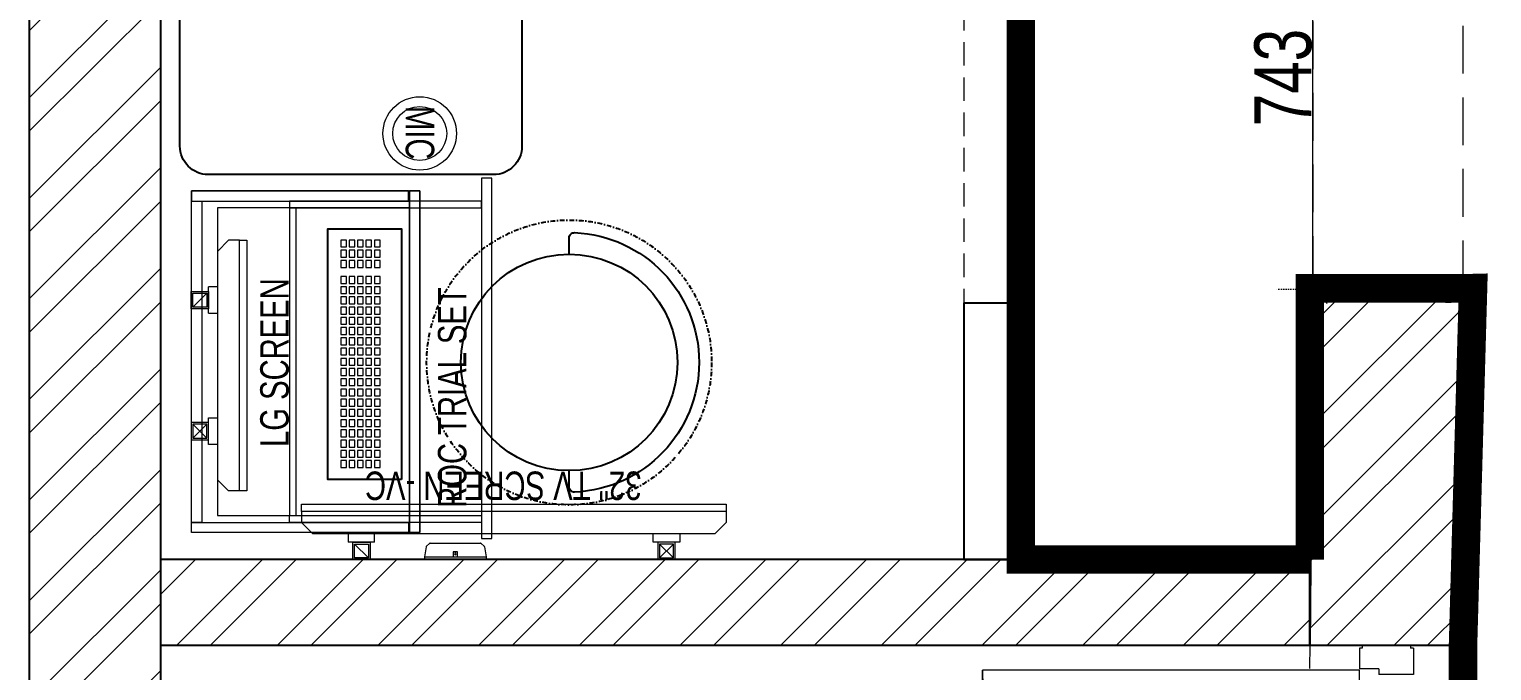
# Model space of a CAD drawing. Header units: feet. Extents: x 9770359 to 9778219, y -6859940 to -6847673.
# Drawn here: x 9770359 to 9772924, y -6850497 to -6849371 of the extents above; entities that cross this region are included whole.
import ezdxf

# ---------------------------------------------------------------- set-up
doc = ezdxf.new("R2010")
doc.units = ezdxf.units.FT
doc.header["$LTSCALE"] = 33
doc.header["$MEASUREMENT"] = 0
doc.header["$PDMODE"] = 3
doc.header["$PDSIZE"] = -1
for name, pattern in [('a_p6_plan_L18$0$HIDDEN', [0.375, 0.25, -0.125]), ('ACAD_ISO03W100', [30, 12, -18]), ('DASHDOT2', [0.5, 0.25, -0.125, 0, -0.125]), ('DOT2', [0.125, 0, -0.125]), ('HIDDEN', [9.525, 6.35, -3.175]), ('HIDDEN2', [4.7625, 3.175, -1.5875])]:
    doc.linetypes.add(name, pattern=pattern)
for name, color, linetype in [('A-WALL', 1, 'Continuous'), ('LAMINATE FINISH', 80, 'Continuous'), ('PDF_Geometry', 7, 'Continuous')]:
    doc.layers.add(name, color=color, linetype=linetype)
for name, color, linetype, lineweight in [('beam', 90, 'Continuous', 9), ('Door', 2, 'Continuous', 13), ('Floor-Unit', 1, 'Continuous', 13), ('LENS-DIM', 252, 'Continuous', 5), ('LENS-DOOR', 34, 'Continuous', 20), ('LENS-FURNITURE', 13, 'Continuous', 9), ('LENS-PARTITION', 21, 'Continuous', 25), ('LENS-TEXT', 31, 'Continuous', 5), ('LENS_CURTAIN', 5, 'a_p6_plan_L18$0$HIDDEN', 9), ('LENS_PARTITION', 21, 'Continuous', 25), ('LK-EQPMT', 3, 'Continuous', 18), ('LK-TILES FINISH', 251, 'Continuous', 5), ('LN-ELEVATION-1', 81, 'Continuous', 25), ('LN-ELEVATION-2', 103, 'Continuous', 20), ('LN-HATCH', 251, 'Continuous', 0), ('TV', 92, 'Continuous', 18)]:
    doc.layers.add(name, color=color, linetype=linetype, lineweight=lineweight)
doc.styles.get("Standard").update_dxf_attribs({"font": 'GILC____.TTF'})
doc.dimstyles.new('100MM', dxfattribs={"dimtxt": 100, "dimasz": 50, "dimexe": 65, "dimexo": 65, "dimtad": 1, "dimdec": 0, "dimtxsty": 'Standard', "dimblk": 'OBLIQUE', "dimcen": 2.5, "dimdle": 65, "dimclrd": 256, "dimclre": 256, "dimclrt": 1, "dimadec": 0, "dimazin": 0, "dimtfac": 1, "dimtdec": 0, "dimtmove": 1, "dimatfit": 3, "dimfxl": 1, "dimlwd": -1, "dimlwe": -1, "dimarcsym": 0})

# ---------------------------------------------------------------- blocks, each defined once
blk = doc.blocks.new('MOROTISED TABLE-TRIAL SET 950x600')
at = {"layer": 'PDF_Geometry', "lineweight": 25}
blk.add_lwpolyline([(415.6, 0), (550, 0, 0.414252), (600, 50), (600, 900, 0.414252), (550, 950), (50, 950, 0.414293), (0, 900), (0, 50, 0.414164), (50, 0), (415.6, 0)], format="xyb", dxfattribs=at)
blk = doc.blocks.new('TRIAL SET ROC')
at = {"layer": 'LENS-DIM', "ltscale": 0.5}
for points in [[(-400.4, -364.3), (-430.4, -364.3)], [(169.6, -364.3), (139.6, -364.3)]]:
    blk.add_lwpolyline(points, dxfattribs=at)
at = {"layer": 'LENS-FURNITURE'}
blk.add_lwpolyline([(-430.4, 18), (169.6, 18), (169.6, -382.3), (-430.4, -382.3)], close=True, dxfattribs=at)
at = {"layer": 'LENS-FURNITURE', "color": 146}
for points in [[(-412.4, -153.6), (-400.4, -153.6), (-400.4, -490.6), (-412.4, -490.6)], [(139.6, -153.6), (-400.4, -153.6), (-400.4, -165.6), (139.6, -165.6)], [(151.6, -153.6), (139.6, -153.6), (139.6, -490.6), (151.6, -490.6)], [(192.1, -490.6), (-440.9, -490.6), (-440.9, -508.6), (192.1, -508.6)]]:
    blk.add_lwpolyline(points, close=True, dxfattribs=at)
at = {"layer": 'LN-ELEVATION-2'}
for points in [[(-430.4, 18), (-412.4, 18), (-412.4, -362.3), (-430.4, -362.3)], [(-412.4, 18), (151.6, 18), (151.6, 0), (-412.4, 0)], [(169.6, 18), (151.6, 18), (151.6, -362.3), (169.6, -362.3)], [(169.6, -364.3), (-430.4, -364.3), (-430.4, -382.3), (169.6, -382.3)], [(169.6, -382.3), (-430.4, -382.3), (-430.4, -364.3), (169.6, -364.3)]]:
    blk.add_lwpolyline(points, close=True, dxfattribs=at)
at = {"layer": 'LN-ELEVATION-2', "linetype": 'HIDDEN', "ltscale": 100}
blk.add_lwpolyline([(-400.4, -364.3), (139.6, -364.3), (139.6, -27.4), (-400.4, -27.4)], close=True, dxfattribs=at)
at = {"insert": (-386.9, -414.1), "char_height": 50, "attachment_point": 1}
blk.add_mtext_dynamic_manual_height_columns('ROC TRIAL SET', width=625.228, gutter_width=500, heights=[0], dxfattribs=at)
blk = doc.blocks.new('*U24')
at = {"layer": 'LK-EQPMT', "ltscale": 12}
blk.add_lwpolyline([(6, 4.9), (-6, 4.9), (-6, -4.9), (6, -4.9)], close=True, dxfattribs=at)
blk = doc.blocks.new('*U25')
at = {"color": 0, "linetype": 'ByBlock', "lineweight": -2}
for p in [(0, 0), (18, 0), (35.9, 0), (53.9, 0), (71.8, 0), (89.8, 0), (107.8, 0), (125.7, 0), (143.7, 0), (161.6, 0), (179.6, 0), (197.6, 0), (215.5, 0), (233.5, 0), (251.4, 0), (269.4, 0), (287.4, 0), (305.3, 0), (323.3, 0), (0, -14.7), (0, -29.5), (18, -14.7), (18, -29.5), (35.9, -14.7), (35.9, -29.5), (53.9, -14.7), (53.9, -29.5), (71.8, -14.7), (71.8, -29.5), (89.8, -14.7), (89.8, -29.5), (107.8, -14.7), (107.8, -29.5), (125.7, -14.7), (125.7, -29.5), (143.7, -14.7), (143.7, -29.5), (161.6, -14.7), (161.6, -29.5), (179.6, -14.7), (179.6, -29.5), (197.6, -14.7), (197.6, -29.5), (215.5, -14.7), (215.5, -29.5), (233.5, -14.7), (233.5, -29.5), (251.4, -14.7), (251.4, -29.5), (269.4, -14.7), (269.4, -29.5), (287.4, -14.7), (287.4, -29.5), (305.3, -14.7), (305.3, -29.5), (323.3, -14.7), (323.3, -29.5), (0, -44.2), (18, -44.2), (35.9, -44.2), (53.9, -44.2), (71.8, -44.2), (89.8, -44.2), (107.8, -44.2), (125.7, -44.2), (143.7, -44.2), (161.6, -44.2), (179.6, -44.2), (197.6, -44.2), (215.5, -44.2), (233.5, -44.2), (251.4, -44.2), (269.4, -44.2), (287.4, -44.2), (305.3, -44.2), (323.3, -44.2), (0, -59), (18, -59), (35.9, -59), (53.9, -59), (71.8, -59), (89.8, -59), (107.8, -59), (125.7, -59), (143.7, -59), (161.6, -59), (179.6, -59), (197.6, -59), (215.5, -59), (233.5, -59), (251.4, -59), (269.4, -59), (287.4, -59), (305.3, -59), (323.3, -59)]:
    blk.add_blockref('*U24', p, dxfattribs=at)
blk = doc.blocks.new('*U22')
at = {"layer": 'LK-EQPMT', "ltscale": 12}
blk.add_lwpolyline([(6, 4.9), (-6, 4.9), (-6, -4.9), (6, -4.9)], close=True, dxfattribs=at)
blk = doc.blocks.new('*U23')
at = {"color": 0, "linetype": 'ByBlock', "lineweight": -2}
for p in [(0, 0), (18, 0), (35.9, 0), (0, -14.7), (0, -29.5), (18, -14.7), (18, -29.5), (35.9, -14.7), (35.9, -29.5), (0, -44.2), (18, -44.2), (35.9, -44.2), (0, -59), (18, -59), (35.9, -59)]:
    blk.add_blockref('*U22', p, dxfattribs=at)
blk = doc.blocks.new('*U17')
at = {"ltscale": 12}
blk.add_lwpolyline([(8, 0), (8, 129.1), (448, 129.1), (448, 0)], close=True, dxfattribs=at)
for name, p in [('*U25', (35.2, 101.6)), ('*U23', (386.6, 101.6))]:
    blk.add_blockref(name, p)
blk = doc.blocks.new('CLINIC SCREEN')
at = {"layer": 'TV'}
for p, q in [((-103.1, 42.9), (-127.4, 18.6)), ((-127.4, 42.9), (-103.1, 18.6)), ((102.7, 42.9), (127, 18.6))]:
    blk.add_line(p, q, dxfattribs=at)
at = {"layer": 'TV', "ltscale": 12}
for p, q in [((-220, -19.4), (-200.6, 0)), ((200.6, 0), (-200.6, 0)), ((-138.5, 0), (-138.5, 15.5)), ((-138.5, 15.5), (-92, 15.5)), ((-92, 15.5), (-92, 0)), ((92, 15.5), (92, 0)), ((92, 15.5), (138.5, 15.5)), ((138.5, 0), (138.5, 15.5)), ((220, -19.4), (200.6, 0)), ((-220, -38.8), (-220, -19.4)), ((220, -38.8), (220, -19.4))]:
    blk.add_line(p, q, dxfattribs=at)
at = {"layer": 'TV'}
for points in [[(-130.4, 15.5), (-100.1, 15.5), (-100.1, 45.9), (-130.4, 45.9)], [(-127.4, 18.6), (-103.1, 18.6), (-103.1, 42.9), (-127.4, 42.9)], [(130, 15.5), (99.7, 15.5), (99.7, 45.9), (130, 45.9)], [(127, 18.6), (102.7, 18.6), (102.7, 42.9), (127, 42.9)]]:
    blk.add_lwpolyline(points, close=True, dxfattribs=at)
at = {"layer": 'TV', "ltscale": 12}
blk.add_lwpolyline([(-220, -51.7), (-220, -38.8), (220, -38.8), (220, -51.7)], close=True, dxfattribs=at)
at = {"layer": 'Floor-Unit', "color": 0, "ltscale": 2, "insert": (5.2, -100.4), "char_height": 50, "attachment_point": 5}
blk.add_mtext_dynamic_manual_height_columns('LG SCREEN', width=466.48, gutter_width=12.5, heights=[0], dxfattribs=at)
blk = doc.blocks.new('MIC')
at = {"layer": 'LK-EQPMT', "ltscale": 12}
for radius in [64.5, 47.4]:
    blk.add_circle((234.5, 64.5), radius, dxfattribs=at)
at = {"layer": 'LK-EQPMT', "ltscale": 12, "insert": (233.2, 64.5), "char_height": 50, "attachment_point": 5}
blk.add_mtext_dynamic_manual_height_columns('MIC', width=466.48, gutter_width=12.5, heights=[0], dxfattribs=at)
blk = doc.blocks.new('DOCTOR STOOL')
at = {"layer": 'LN-ELEVATION-1', "ltscale": 100}
blk.add_lwpolyline([(228, 37.8), (228, 9.1, -0.426474), (218.5, 0, -0.959166), (218.5, 455.6, -0.426474), (228, 446.5), (228, 417.8)], format="xyb", dxfattribs=at)
at = {"layer": 'LN-ELEVATION-1', "linetype": 'DASHDOT2'}
blk.add_circle((228, 227.8), 250, dxfattribs=at)
at = {"layer": 'LN-ELEVATION-1', "ltscale": 100}
blk.add_circle((228, 227.8), 190, dxfattribs=at)
blk = doc.blocks.new('32INCH VC FOR CLINIC')
at = {"layer": 'LK-EQPMT'}
for p, q in [((116.9, 152.6), (92.6, 128.3)), ((92.6, 152.6), (116.9, 128.3)), ((627.7, 152.6), (652, 128.3))]:
    blk.add_line(p, q, dxfattribs=at)
at = {"layer": 'LK-EQPMT', "ltscale": 12}
for p, q in [((0, 90.3), (19.4, 109.7)), ((725.6, 109.7), (19.4, 109.7)), ((81.5, 109.7), (81.5, 125.2)), ((81.5, 125.2), (128, 125.2)), ((128, 125.2), (128, 109.7)), ((617, 125.2), (617, 109.7)), ((617, 125.2), (663.5, 125.2)), ((663.5, 109.7), (663.5, 125.2)), ((745, 90.3), (725.6, 109.7)), ((0, 70.9), (0, 90.3)), ((745, 70.9), (745, 90.3))]:
    blk.add_line(p, q, dxfattribs=at)
at = {"layer": 'LK-EQPMT'}
for points in [[(89.6, 125.2), (119.9, 125.2), (119.9, 155.6), (89.6, 155.6)], [(655, 125.2), (624.7, 125.2), (624.7, 155.6), (655, 155.6)], [(92.6, 128.3), (116.9, 128.3), (116.9, 152.6), (92.6, 152.6)], [(652, 128.3), (627.7, 128.3), (627.7, 152.6), (652, 152.6)]]:
    blk.add_lwpolyline(points, close=True, dxfattribs=at)
at = {"layer": 'LK-EQPMT', "ltscale": 12}
blk.add_lwpolyline([(0, 58), (0, 70.9), (745, 70.9), (745, 58)], close=True, dxfattribs=at)
at = {"layer": 'LENS-TEXT', "color": 0, "ltscale": 2, "insert": (391.2, 25.6), "char_height": 50, "attachment_point": 5}
blk.add_mtext_dynamic_manual_height_columns('32" TV SCREEN -VC', width=466.48, gutter_width=12.5, heights=[0], dxfattribs=at)
blk = doc.blocks.new('A$C142a10c7')
at = {"color": 7, "linetype": 'Continuous', "lineweight": 0}
for p, q in [((8.7, 28.4), (3.6, 23.4)), ((99.8, 28.4), (104.9, 23.4)), ((3, 22.3), (0, 5)), ((0, 5), (0, 0)), ((50.7, 5), (57.7, 5)), ((58.2, 5), (63, 5)), ((105.4, 22.3), (108.5, 5)), ((108.5, 5), (108.5, 0))]:
    blk.add_line(p, q, dxfattribs=at)
for points in [[(10.1, 29), (10.1, 29), (10.2, 29), (10.5, 29), (10.8, 29), (11.1, 29), (11.6, 29), (12.1, 29), (12.8, 29), (13.5, 29), (14.2, 29), (15.1, 29), (16, 29), (17, 29), (18.1, 29), (19.2, 29), (20.4, 29), (21.7, 29), (23, 29), (24.4, 29), (25.8, 29), (27.3, 29), (28.8, 29), (30.3, 29), (31.9, 29), (33.5, 29), (35.2, 29), (36.9, 29), (38.6, 29), (40.3, 29), (42, 29), (43.8, 29), (45.5, 29), (63, 29), (64.7, 29), (66.5, 29), (68.2, 29), (69.9, 29), (71.6, 29), (73.3, 29), (74.9, 29), (76.5, 29), (78.1, 29), (79.7, 29), (81.2, 29), (82.7, 29), (84.1, 29), (85.5, 29), (86.8, 29), (88, 29), (89.2, 29), (90.4, 29), (91.4, 29), (92.5, 29), (93.4, 29), (94.2, 29), (95, 29), (95.7, 29), (96.4, 29), (96.9, 29), (97.3, 29), (97.7, 29), (98, 29), (98.3, 29), (98.4, 29), (98.4, 29)], [(0, 5), (0, 5), (0.2, 5), (0.4, 5), (0.7, 5), (1, 5), (1.5, 5), (2, 5), (2.6, 5), (3.3, 5), (4, 5), (4.9, 5), (5.8, 5), (6.8, 5), (7.8, 5), (8.9, 5), (10.1, 5), (11.3, 5), (12.7, 5), (14, 5), (15.4, 5), (16.9, 5), (18.4, 5), (20, 5), (21.6, 5), (23.3, 5), (25, 5), (26.8, 5), (28.5, 5), (30.3, 5), (32.2, 5), (34, 5), (35.9, 5), (37.8, 5), (39.7, 5), (41.6, 5), (43.6, 5), (45.5, 5)], [(0, 5), (0, 5), (0.2, 5), (0.4, 5), (0.7, 5), (1, 5), (1.5, 5), (2, 5), (2.6, 5), (3.3, 5), (4, 5), (4.9, 5), (5.8, 5), (6.8, 5), (7.8, 5), (8.9, 5), (10.1, 5), (11.3, 5), (12.7, 5), (14, 5), (15.4, 5), (16.9, 5), (18.4, 5), (20, 5), (21.6, 5), (23.3, 5), (25, 5), (26.8, 5), (28.5, 5), (30.3, 5), (32.2, 5), (34, 5), (35.9, 5), (37.8, 5), (39.7, 5), (41.6, 5), (43.6, 5), (45.5, 5), (50.2, 5)], [(0, 0), (0, 0), (0.2, 0), (0.4, 0), (0.7, 0), (1, 0), (1.5, 0), (2, 0), (2.6, 0), (3.3, 0), (4, 0), (4.9, 0), (5.8, 0), (6.8, 0), (7.8, 0), (8.9, 0), (10.1, 0), (11.3, 0), (12.7, 0), (14, 0), (15.4, 0), (16.9, 0), (18.4, 0), (20, 0), (21.6, 0), (23.3, 0), (25, 0), (26.8, 0), (28.5, 0), (30.3, 0), (32.2, 0), (34, 0), (35.9, 0), (37.8, 0), (39.7, 0), (41.6, 0), (43.6, 0), (45.5, 0)], [(45.5, 5), (63, 5), (64.9, 5), (66.8, 5), (68.8, 5), (70.7, 5), (72.6, 5), (74.4, 5), (76.3, 5), (78.1, 5), (79.9, 5), (81.7, 5), (83.5, 5), (85.2, 5), (86.8, 5), (88.5, 5), (90, 5), (91.6, 5), (93, 5), (94.5, 5), (95.8, 5), (97.1, 5), (98.4, 5), (99.6, 5), (100.7, 5), (101.7, 5), (102.7, 5), (103.6, 5), (104.4, 5), (105.2, 5), (105.9, 5), (106.5, 5), (107, 5), (107.5, 5), (107.8, 5), (108.1, 5), (108.3, 5), (108.4, 5), (108.5, 5)], [(45.5, 0), (63, 0), (64.9, 0), (66.8, 0), (68.8, 0), (70.7, 0), (72.6, 0), (74.4, 0), (76.3, 0), (78.1, 0), (79.9, 0), (81.7, 0), (83.5, 0), (85.2, 0), (86.8, 0), (88.5, 0), (90, 0), (91.6, 0), (93, 0), (94.5, 0), (95.8, 0), (97.1, 0), (98.4, 0), (99.6, 0), (100.7, 0), (101.7, 0), (102.7, 0), (103.6, 0), (104.4, 0), (105.2, 0), (105.9, 0), (106.5, 0), (107, 0), (107.5, 0), (107.8, 0), (108.1, 0), (108.3, 0), (108.4, 0), (108.5, 0)], [(58.2, 5), (58.2, 13.4), (50.2, 13.4), (50.2, 5)], [(63, 5), (64.9, 5), (66.8, 5), (68.8, 5), (70.7, 5), (72.6, 5), (74.4, 5), (76.3, 5), (78.1, 5), (79.9, 5), (81.7, 5), (83.5, 5), (85.2, 5), (86.8, 5), (88.5, 5), (90, 5), (91.6, 5), (93, 5), (94.5, 5), (95.8, 5), (97.1, 5), (98.4, 5), (99.6, 5), (100.7, 5), (101.7, 5), (102.7, 5), (103.6, 5), (104.4, 5), (105.2, 5), (105.9, 5), (106.5, 5), (107, 5), (107.5, 5), (107.8, 5), (108.1, 5), (108.3, 5), (108.4, 5), (108.5, 5)]]:
    blk.add_lwpolyline(points, dxfattribs=at)
for points in [[(10.1, 29), (9.5, 29), (9, 28.8), (8.7, 28.4)], [(99.8, 28.4), (99.5, 28.8), (99, 29), (98.4, 29)], [(3.6, 23.4), (3.3, 23.1), (3.1, 22.7), (3.1, 22.3)], [(54.2, 11.6), (53.4, 11.6), (52.6, 10.9), (52.6, 10)], [(52.6, 10), (52.6, 9.1), (53.4, 8.4), (54.2, 8.4)], [(55.8, 10), (55.8, 10.9), (55.1, 11.6), (54.2, 11.6)], [(54.2, 8.4), (55.1, 8.4), (55.8, 9.1), (55.8, 10)], [(105.4, 22.3), (105.4, 22.7), (105.2, 23.1), (104.9, 23.4)]]:
    blk.add_open_spline(points, degree=3, dxfattribs=at)
blk = doc.blocks.new('_Oblique')
at = {"color": 0, "lineweight": -2}
blk.add_line((-0.5, -0.5), (0.5, 0.5), dxfattribs=at)
blk = doc.blocks.new('*D48')
at = {"layer": 'Defpoints', "color": 0}
for p in [(9772610.5, -6849084), (9772810.5, -6849084), (9772810.5, -6849827.1)]:
    blk.add_point(p, dxfattribs=at)
at = {"layer": 'LENS-DIM'}
blk.add_line((9772610.5, -6849892.1), (9772610.5, -6849019), dxfattribs=at)
at = {"layer": 'LENS-DIM', "linetype": 'DOT2'}
for p, q in [((9772745.5, -6849084), (9772545.5, -6849084)), ((9772745.5, -6849827.1), (9772545.5, -6849827.1))]:
    blk.add_line(p, q, dxfattribs=at)
at = {"layer": 'LENS-DIM', "xscale": 50, "yscale": 50, "zscale": 50}
for p, rotation in [((9772610.5, -6849084), 90), ((9772610.5, -6849827.1), 270)]:
    blk.add_blockref('_Oblique', p, dxfattribs=dict(at, rotation=rotation))
at = {"layer": 'LENS-DIM', "color": 1, "insert": (9772558.7, -6849455.6), "char_height": 100, "attachment_point": 5, "rotation": 90}
blk.add_mtext('743', dxfattribs=at)
blk = doc.blocks.new('A$C89a4e9da')
at = {"layer": 'LN-HATCH'}
h = blk.add_hatch(dxfattribs=at)
h.set_pattern_fill('ANSI32', color=256, scale=333, angle=180)
h.set_pattern_definition([(225, (-9782350.3, 5280826.1), (88.2999593, -88.2999593), []), (225, (-9782409.16, 5280826.1), (88.2999593, -88.2999593), [])])
h.paths.add_polyline_path([(-2640.4, -6050.3), (-2870.4, -6050.3), (-2870.4, -7550.3), (-2640.4, -7550.3)])
h.paths.add_polyline_path([(-2909.2, 1011.6), (-2640.4, 1011.6), (-2640.4, 1638), (-2704, 1636.5), (-2904, 1636.5)])
h.paths.add_polyline_path([(-2640.4, 261.6), (-2915.4, 261.6), (-2919.2, -188.4), (-4925.8, -188.4), (-4925.8, 3444.4), (-282.9, 3554.6), (-282.9, 329.7), (2073.3, 394.9), (2245, -6156.1), (2475, -6156.1), (2297.2, 631.1), (-52.9, 566.1), (-52.9, 3790.2), (-5155.8, 3669), (-5155.8, -418.4), (-2870.4, -418.4), (-2870.4, -5270.3), (-2640.4, -5270.3)])
h = blk.add_hatch(dxfattribs=at)
h.set_pattern_fill('ANSI32', color=256, scale=333, angle=180)
h.set_pattern_definition([(225, (-9775514.48, 6771117.23), (88.2999593, -88.2999593), []), (225, (-9775573.35, 6771117.23), (88.2999593, -88.2999593), [])])
h.paths.add_polyline_path([(-2909.2, 1161.6), (-4925.8, 1161.6), (-4925.8, 1011.6), (-2909.2, 1011.6)])
at = {"layer": 'A-WALL'}
for p, q in [((-5155.8, 3669), (-5155.8, -418.4)), ((-4925.8, 3444.4), (-4925.8, -187.8)), ((-2904, 1636.5), (-2909.2, 1011.6)), ((-2904, 1636.5), (-2704, 1636.5)), ((-2640.4, 1638), (-2704, 1636.5)), ((-2704, 1636.5), (-2704, 1636.5)), ((-2640.4, 1011.6), (-2640.4, 1638))]:
    blk.add_line(p, q, dxfattribs=at)
for points in [[(-2909.2, 1011.6), (-2640.4, 1011.6), (-2640.4, 1638), (-2909.2, 1638)], [(-4925.8, 1011.6), (-2909.2, 1011.6), (-2909.2, 1161.6), (-4925.8, 1161.6)]]:
    blk.add_lwpolyline(points, close=True, dxfattribs=at)
at = {"layer": 'beam', "linetype": 'HIDDEN', "ltscale": 0.4}
blk.add_lwpolyline([(-2640.4, 1638), (-2640.4, 1638), (-2640.4, 3244.6), (-2713.8, 3242.9), (-2904, 3238.3), (-2904, 1636.5), (-2640.4, 1638)], close=True, dxfattribs=at)
blk = doc.blocks.new('*U42')
at = {"layer": 'LENS-DOOR'}
for p, q in [((548126.8, 1779188), (548126.8, 1778570.6)), ((548126.8, 1779188), (548155.9, 1779188)), ((548155.9, 1778570.6), (548155.9, 1779188)), ((547497.3, 1778565.8), (547502.1, 1778565.8)), ((547497.3, 1778486.9), (547497.3, 1778565.8)), ((547502.1, 1778570.6), (547536.2, 1778570.6)), ((547502.1, 1778565.8), (547502.1, 1778570.6)), ((547536.2, 1778539), (547536.2, 1778570.6)), ((548126.8, 1778570.6), (548155.9, 1778570.6)), ((548192.4, 1778570.6), (548158.4, 1778570.6)), ((548158.4, 1778539), (548158.4, 1778570.6)), ((548192.4, 1778565.8), (548192.4, 1778570.6)), ((548197.3, 1778565.8), (548192.4, 1778565.8)), ((548197.3, 1778486.9), (548197.3, 1778565.8)), ((547536.2, 1778539), (547545.9, 1778539)), ((547545.9, 1778482.1), (547545.9, 1778539)), ((548148.7, 1778482.1), (548148.7, 1778539)), ((548158.4, 1778539), (548148.7, 1778539)), ((547497.3, 1778486.9), (547502.1, 1778486.9)), ((547502.1, 1778482.1), (547502.1, 1778486.9)), ((548192.4, 1778482.1), (548192.4, 1778486.9)), ((548197.3, 1778486.9), (548192.4, 1778486.9)), ((547502.1, 1778482.1), (547545.9, 1778482.1)), ((548192.4, 1778482.1), (548148.7, 1778482.1))]:
    blk.add_line(p, q, dxfattribs=at)
at = {"layer": 'LENS-DOOR', "color": 7, "linetype": 'HIDDEN2'}
blk.add_ellipse((548155.9, 1778570.6), major_axis=(-617.4, 0), ratio=1, start_param=-1.570791, end_param=0.051209, dxfattribs=at)

msp = doc.modelspace()

# ---------------------------------------------------------------- linework, layer by layer
at = {"layer": 'LAMINATE FINISH', "color": 85, "linetype": 'ACAD_ISO03W100', "ltscale": 0.05, "const_width": 50}
msp.add_lwpolyline([(9772874.1, -6851202), (9772874.1, -6850452)], dxfattribs=at)
at = {"layer": 'LENS-PARTITION'}
msp.add_lwpolyline([(9772098.2, -6849852), (9771998.2, -6849852), (9771998.2, -6850302), (9772098.2, -6850302)], close=True, dxfattribs=at)
at = {"layer": 'LENS_CURTAIN', "ltscale": 5}
for points in [[(9771998.2, -6849084), (9771998.2, -6849852), (9772098.2, -6849852), (9772098.2, -6849084)], [(9772605.3, -6850452), (9772599.1, -6851201.2), (9772874.1, -6851201.2), (9772874.1, -6850452)]]:
    msp.add_lwpolyline(points, close=True, dxfattribs=at)
at = {"layer": 'LK-TILES FINISH', "color": 212, "linetype": 'ACAD_ISO03W100', "ltscale": 0.05, "const_width": 50}
for points in [[(9772605.3, -6850302), (9772098.2, -6850302), (9772098.2, -6849084), (9772874.1, -6849084)], [(9772874.1, -6849825.6), (9772605.3, -6849825.6), (9772605.3, -6850302)], [(9772874.1, -6850452), (9772891.7, -6849825.2), (9772842.3, -6849826.4)]]:
    msp.add_lwpolyline(points, dxfattribs=at)

# ---------------------------------------------------------------- block references
for name, p, rotation in [('MIC', (9770979.3, -6849319.2), 269.9999999999999), ('TRIAL SET ROC', (9770661.6, -6849824.2), 90), ('*U17', (9771011.8, -6850169.4), 90), ('32INCH VC FOR CLINIC', (9771581.5, -6850146.4), 180)]:
    msp.add_blockref(name, p, dxfattribs=dict(rotation=rotation))
msp.add_blockref('A$C142a10c7', (9771052, -6850302))
at = {"layer": 'Door', "xscale": 1.070807363896236, "yscale": 1.070807363896236, "zscale": 1.070807363896236, "rotation": 90}
msp.add_blockref('*U42', (11677198.8, -7437465.7), dxfattribs=at)
at = {"layer": 'LENS-DIM', "color": 2}
msp.add_blockref('A$C89a4e9da', (9775514.5, -6851463.6), dxfattribs=at)
at = {"layer": 'LENS-FURNITURE', "xscale": -1, "rotation": 180}
msp.add_blockref('MOROTISED TABLE-TRIAL SET 950x600', (9770623.1, -6848676), dxfattribs=at)
at = {"layer": 'LENS-FURNITURE', "rotation": 180}
msp.add_blockref('DOCTOR STOOL', (9771533.9, -6849727.9), dxfattribs=at)
at = {"layer": 'LENS_PARTITION', "rotation": 90}
msp.add_blockref('CLINIC SCREEN', (9770688.9, -6849961.3), dxfattribs=at)

# ---------------------------------------------------------------- dimensions: what is measured, and where the dimension line sits
at = {"layer": 'LENS-DIM', "color": 2}
dim = msp.add_linear_dim(base=(9772610.5, -6849084), p1=(9772810.5, -6849827.1), p2=(9772810.5, -6849084), angle=90, dimstyle='100MM', dxfattribs=at)
dim.commit()
dim.dimension.update_dxf_attribs({"geometry": '*D48', "text_midpoint": (9772558.7, -6849455.6)})

doc.saveas('drawing.dxf')
